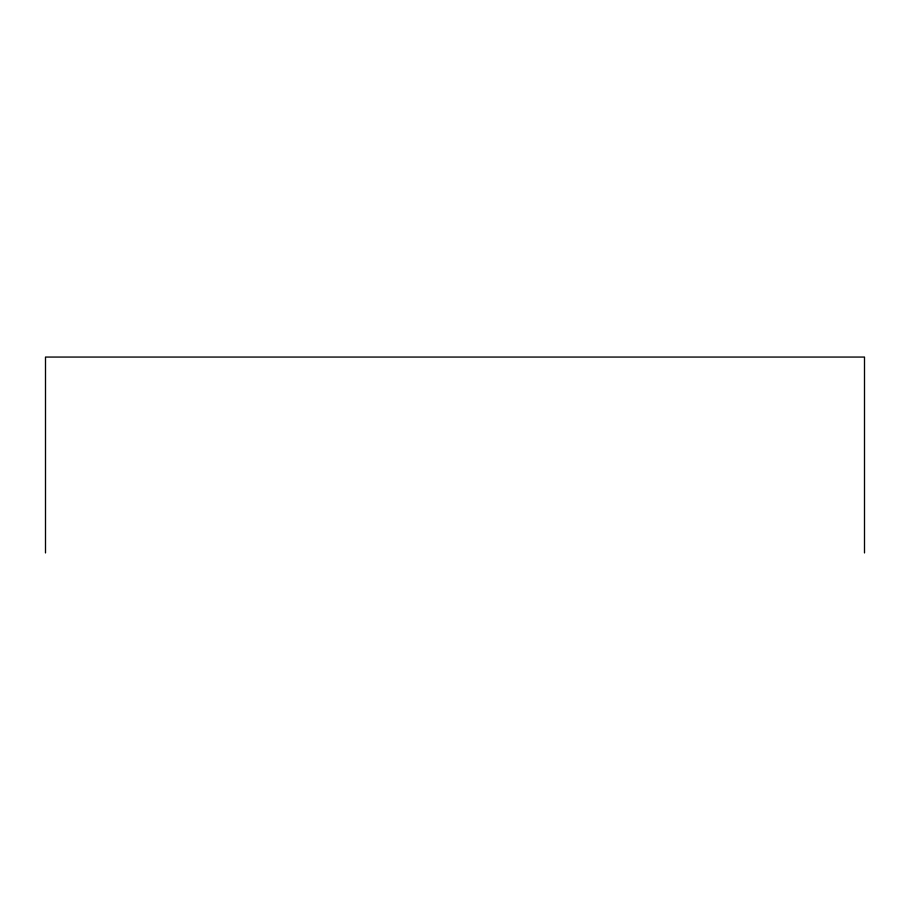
<?xml version="1.0" encoding="UTF-8"?>
<svg xmlns="http://www.w3.org/2000/svg" width="910" height="910" viewBox="0 0 910 910"><rect width="100%" height="100%" fill="white"/><g stroke="black" fill="none" stroke-linecap="round" stroke-linejoin="round"><path stroke-width="1.36" d="M864.5 552.939L864.5 357.061L45.5 357.061L45.5 552.939"/></g></svg>
